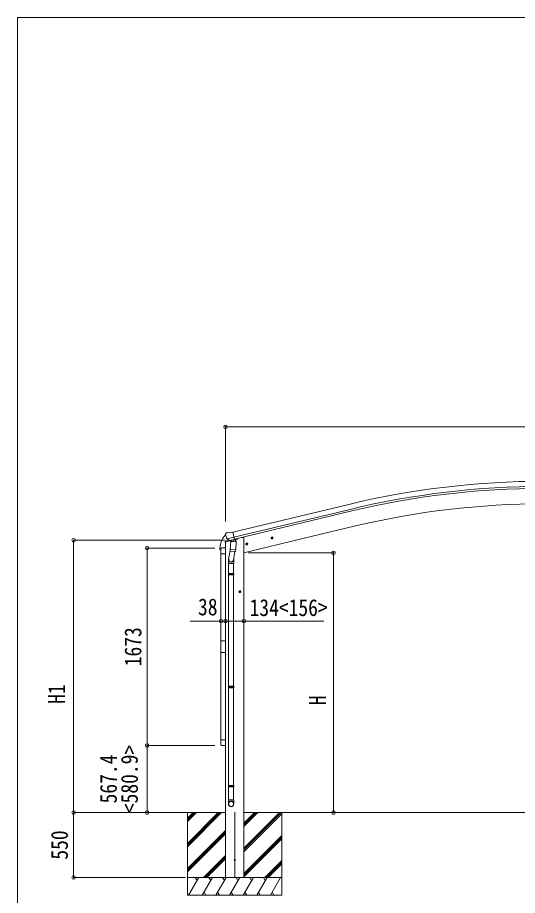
# Model space of a CAD drawing. Units: millimetres at full size, sheet at 1:30. Extents: x -8385 to 8479, y -5853 to 5787.
# Drawn here: x -8385 to -4151, y -1647 to 5787 of the extents above; entities that cross this region are included whole.
import ezdxf
from ezdxf.enums import TextEntityAlignment as Align

# ---------------------------------------------------------------- set-up
doc = ezdxf.new("R2010")
doc.units = ezdxf.units.MM
doc.header["$LTSCALE"] = 30
doc.header["$PDMODE"] = 32
doc.header["$PDSIZE"] = 30
for name, color, linetype, lineweight in [('0-0_0', 7, 'Continuous', 9), ('0-1_本体', 4, 'Continuous', 9), ('0-2_部品', 7, 'Continuous', 9), ('0-8_PARTS2', 2, 'Continuous', 9), ('0-A_寸法', 6, 'Continuous', 9), ('1-2_GLASS_SEAL', 7, 'Continuous', 9), ('1-A', 6, 'Continuous', 9), ('F-0_240', 7, 'Continuous', 9)]:
    doc.layers.add(name, color=color, linetype=linetype, lineweight=lineweight)
doc.styles.add('ＭＳ ゴシック', font='')
doc.styles.get('ＭＳ ゴシック').set_extended_font_data('MS Gothic')

msp = doc.modelspace()

# ---------------------------------------------------------------- linework, layer by layer
at = {"layer": '0-0_0'}
for p, q in [((-6623.93, -944.86), (-7125.6, -944.87)), ((-6946.38, -993.46), (-6897.78, -944.86)), ((-6946.38, -944.87), (-6946.38, -1644.87)), ((-6946.38, -1205.59), (-6685.65, -944.87)), ((-6946.38, -1219.74), (-6671.51, -944.87)), ((-6946.38, -1233.88), (-6657.37, -944.87)), ((-6946.38, -1021.75), (-6869.5, -944.87)), ((-6946.38, -1007.61), (-6883.64, -944.87)), ((-6467.93, -1247.64), (-6165.15, -944.87)), ((-6467.93, -1261.78), (-6151.01, -944.87)), ((-6467.93, -1063.8), (-6349, -944.87)), ((-6467.93, -1049.65), (-6363.14, -944.87)), ((-6467.93, -1035.51), (-6377.28, -944.87)), ((-6467.93, -1275.93), (-6146.38, -954.38)), ((-6467.43, -944.87), (-1388.28, -944.87)), ((-6146.38, -944.87), (-6146.38, -1644.87)), ((-6946.38, -1417.72), (-6623.93, -1095.28)), ((-6946.38, -1431.87), (-6623.93, -1109.42)), ((-6946.38, -1446.01), (-6623.93, -1123.56)), ((-6467.93, -1459.77), (-6146.38, -1138.23)), ((-6467.93, -1473.92), (-6146.38, -1152.37)), ((-6467.93, -1488.06), (-6146.38, -1166.51)), ((-6811.39, -1494.87), (-6623.93, -1307.41)), ((-6797.25, -1494.87), (-6623.93, -1321.55)), ((-6783.1, -1494.87), (-6623.93, -1335.69)), ((-6290.89, -1494.87), (-6146.38, -1350.36)), ((-6276.75, -1494.87), (-6146.38, -1364.5)), ((-6262.6, -1494.87), (-6146.38, -1378.64)), ((-6146.38, -1494.87), (-6946.38, -1494.87)), ((-6936.09, -1644.87), (-6849.49, -1494.87)), ((-6864.49, -1520.85), (-6879.49, -1494.87)), ((-6820.62, -1644.87), (-6734.02, -1494.87)), ((-6749.02, -1520.85), (-6764.02, -1494.87)), ((-6705.15, -1644.87), (-6618.55, -1494.87)), ((-6633.55, -1520.85), (-6648.55, -1494.87)), ((-6479.38, -1494.87), (-6613.38, -1494.87)), ((-6589.68, -1644.87), (-6503.08, -1494.87)), ((-6518.08, -1520.85), (-6533.08, -1494.86)), ((-6474.21, -1644.87), (-6387.61, -1494.87)), ((-6402.61, -1520.85), (-6417.61, -1494.87)), ((-6358.74, -1644.87), (-6272.14, -1494.87)), ((-6302.14, -1494.87), (-6287.14, -1520.85)), ((-6243.27, -1644.87), (-6156.67, -1494.87)), ((-6805.62, -1618.89), (-6790.62, -1644.87)), ((-6690.15, -1618.89), (-6675.15, -1644.87)), ((-6574.68, -1618.89), (-6559.68, -1644.87)), ((-6459.21, -1618.89), (-6444.21, -1644.87)), ((-6343.74, -1618.89), (-6328.74, -1644.87)), ((-6228.27, -1618.89), (-6213.27, -1644.87)), ((-6946.38, -1644.87), (-6146.38, -1644.87))]:
    msp.add_line(p, q, dxfattribs=at)
at = {"layer": '0-1_本体'}
for p, q in [((-5579.01, 1664.91), (-6562.26, 1428.86)), ((-5568.94, 1622.94), (-6552.18, 1386.88)), ((-5565.01, 1606.57), (-6548.26, 1370.54)), ((-5957.22, 1377.69), (-5534.43, 1479.19)), ((-6623.93, -1494.87), (-6623.93, 1345.37)), ((-6488.43, 1384.51), (-6521.7, 1376.53)), ((-6467.93, 1384.51), (-6487.93, 1384.51)), ((-6467.93, -1494.87), (-6467.93, 1384.51)), ((-6467.93, 1255.08), (-5957.22, 1377.69))]:
    msp.add_line(p, q, dxfattribs=at)
for radius in [7073, 7029.83, 7013, 6882]:
    msp.add_arc((-3927.86, -5212.66), radius, 76.5, 103.5, dxfattribs=at)
at = {"layer": '0-2_部品'}
for p, q in [((-6623.64, 1412.95), (-6623.36, 1411.8)), ((-6619.42, 1421.53), (-6623.28, 1415.23)), ((-6616.32, 1423.78), (-6603.14, 1426.94)), ((-6588.58, 1424.27), (-6601.84, 1426.96)), ((-6588.58, 1424.27), (-6562.65, 1430.49)), ((-6625.76, 1344.81), (-6582.95, 1355.09)), ((-6625.76, 1351.7), (-6625.76, 1344.81)), ((-6596.52, 1361.09), (-6623.46, 1354.62)), ((-6609.58, 1372.65), (-6552.08, 1386.45)), ((-6592.73, 1357.74), (-6609.11, 1372.23)), ((-6590.02, 1357.17), (-6582.5, 1358.97)), ((-6589.19, 1357.28), (-6587.66, 1357.65)), ((-6587.66, 1357.65), (-6550.95, 1366.46)), ((-6585.82, 1357.42), (-6585.87, 1356.68)), ((-6585.12, 1355.64), (-6559.3, 1349.21)), ((-6578.2, 1350.3), (-6582.87, 1283.46)), ((-6532.51, 1347.1), (-6578.2, 1350.3)), ((-6576.42, 1353.47), (-6576.65, 1350.19)), ((-6556.9, 1364.64), (-6557.93, 1350.03)), ((-6550.95, 1366.46), (-6549.42, 1366.83)), ((-6547.87, 1368.93), (-6546.93, 1368.87)), ((-6546.93, 1368.87), (-6533.61, 1353.55)), ((-6543.24, 1364.62), (-6525.04, 1368.99)), ((-6537.18, 1280.26), (-6532.51, 1347.1)), ((-6533.61, 1353.55), (-6534.06, 1347.21)), ((-6521.2, 1377.01), (-6521.2, 1373.86)), ((-6440.83, 1320.2), (-6445.49, 1339.65)), ((-6219.52, 1383.62), (-6238.96, 1378.95)), ((-6236.54, 1379.53), (-6234.41, 1386.73)), ((-6231.37, 1374.09), (-6236.54, 1379.53)), ((-6234.41, 1386.73), (-6227.11, 1388.48)), ((-6226.9, 1371.56), (-6231.57, 1391.01)), ((-6227.11, 1388.48), (-6221.94, 1383.04)), ((-6582.51, 1288.58), (-6597.05, 1200.71)), ((-6583.73, 1270.99), (-6582.86, 1283.46)), ((-6583.34, 1269.63), (-6583.34, 1269.63)), ((-6537.18, 1280.26), (-6582.87, 1283.46)), ((-6581.89, 1268.85), (-6540.19, 1265.94)), ((-6543.73, 1266.19), (-6556.35, 1191.39)), ((-6537.2, 1280.26), (-6538.08, 1267.57)), ((-6433.44, 1332.26), (-6452.88, 1327.59)), ((-6450.46, 1328.18), (-6448.33, 1335.37)), ((-6445.29, 1322.73), (-6450.46, 1328.18)), ((-6448.33, 1335.37), (-6441.03, 1337.12)), ((-6441.03, 1337.12), (-6435.86, 1331.68)), ((-6599.2, 1163.55), (-6599.2, 1197.9)), ((-6553.2, 1198.21), (-6553.2, 1163.55)), ((-6553.2, 1163.55), (-6599.2, 1163.55)), ((-6597.2, 1163.55), (-6597.2, 1080.89)), ((-6555.2, 1163.55), (-6555.2, 1080.89)), ((-6599.2, 1078.89), (-6598.2, 1080.89)), ((-6553.2, 1078.89), (-6599.2, 1078.89)), ((-6553.2, 1070.89), (-6599.2, 1070.89)), ((-6554.2, 1080.89), (-6598.2, 1080.89)), ((-6554.2, 1068.89), (-6598.2, 1068.89)), ((-6597.2, 1068.89), (-6597.2, 124.71)), ((-6555.2, 1068.89), (-6555.2, 124.71)), ((-6553.2, 1078.89), (-6554.2, 1080.89)), ((-6553.2, 1070.89), (-6554.2, 1068.89)), ((-6553.2, 1078.89), (-6553.2, 1070.89)), ((-6491.69, 925.01), (-6511.69, 925.01)), ((-6509.2, 925.01), (-6505.45, 931.51)), ((-6505.45, 918.51), (-6509.2, 925.01)), ((-6505.45, 931.51), (-6497.94, 931.51)), ((-6501.69, 915.01), (-6501.69, 935.01)), ((-6497.94, 931.51), (-6494.19, 925.01)), ((-6599.2, 122.71), (-6598.2, 124.71)), ((-6553.2, 122.71), (-6599.2, 122.71)), ((-6553.2, 114.71), (-6599.2, 114.71)), ((-6554.2, 124.71), (-6598.2, 124.71)), ((-6554.2, 112.71), (-6598.2, 112.71)), ((-6597.2, 112.71), (-6597.2, -715.48)), ((-6555.2, 112.71), (-6555.2, -715.48)), ((-6553.2, 122.71), (-6554.2, 124.71)), ((-6553.2, 114.71), (-6554.2, 112.71)), ((-6553.2, 122.71), (-6553.2, 114.71)), ((-6599.2, -717.48), (-6598.2, -715.48)), ((-6553.2, -717.48), (-6599.2, -717.48)), ((-6553.2, -725.48), (-6599.2, -725.48)), ((-6554.2, -715.48), (-6598.2, -715.48)), ((-6554.2, -727.48), (-6598.2, -727.48)), ((-6597.2, -727.48), (-6597.2, -837.48)), ((-6555.2, -727.48), (-6555.2, -837.48)), ((-6553.2, -717.48), (-6554.2, -715.48)), ((-6553.2, -725.48), (-6554.2, -727.48)), ((-6553.2, -717.48), (-6553.2, -725.48)), ((-6599.2, -871.62), (-6599.2, -837.48)), ((-6553.2, -837.48), (-6599.2, -837.48)), ((-6553.2, -871.62), (-6553.2, -837.48))]:
    msp.add_line(p, q, dxfattribs=at)
for points in [[(-6557.22, 1365.04), (-6547.5, 1367.38), (-6562.65, 1430.49)], [(-6609.85, 1373.22), (-6609.27, 1372.38), (-6609.11, 1372.23)], [(-6557.22, 1365.04), (-6557.46, 1364.89), (-6582.22, 1358.95), (-6582.5, 1358.97)], [(-6221.94, 1383.04), (-6224.07, 1375.84), (-6231.37, 1374.09)], [(-6435.86, 1331.68), (-6437.99, 1324.48), (-6445.29, 1322.73)], [(-6599.2, 1078.89), (-6599.2, 1070.89), (-6598.2, 1068.89)], [(-6494.19, 925.01), (-6497.94, 918.51), (-6505.45, 918.51)], [(-6599.2, 122.71), (-6599.2, 114.71), (-6598.2, 112.71)], [(-6599.2, -717.48), (-6599.2, -725.48), (-6598.2, -727.48)]]:
    msp.add_lwpolyline(points, dxfattribs=at)
for centre, radius in [((-6443.16, 1329.93), 8.5), ((-6229.24, 1381.29), 8.5), ((-6229.24, 1381.29), 7.7), ((-6229.24, 1381.29), 6.5), ((-6443.16, 1329.93), 7.7), ((-6443.16, 1329.93), 6.5), ((-6501.69, 925.01), 8.5), ((-6501.69, 925.01), 7.7), ((-6501.69, 925.01), 6.5)]:
    msp.add_circle(centre, radius, dxfattribs=at)
at = {"layer": '0-2_部品', "color": 4}
msp.add_circle((-6545.43, -1344.87), 4.5, dxfattribs=at)
at = {"layer": '0-2_部品'}
for centre, radius, start, end in [((-6615.16, 1418.91), 5, 103.5, 148.5), ((-6602.44, 1424.02), 3, 78.5, 103.5), ((-6622.76, 1351.7), 3, 103.5, 180), ((-6426.56, 1459.05), 202.4, 193.5, 205.09125), ((-6589.3, 1357.77), 0.5, 248.23754, 283.5), ((-6586.32, 1357.46), 0.5, 356, 103.5), ((-6584.87, 1356.61), 1, 176, 256), ((-6558.95, 1350.18), 1.03, 250.03897, 351.96569), ((-6556.31, 1364.56), 0.604, 100.59842, 172.20595), ((-6549.54, 1367.32), 0.5, 283.5, 318.76246), ((-6526.2, 1373.86), 5, 283.5, 0), ((-6581.79, 1270.82), 1.95, 175.04017, 217.47766), ((-6581.75, 1270.85), 2, 217.40962, 266), ((-6540.05, 1267.93), 2, 266, 349.46843)]:
    msp.add_arc(centre, radius, start, end, dxfattribs=at)
for centre, major_axis, ratio, start_param, end_param in [((-6620.72, 1413.66), (-1.57, -2.57), 0.99628, 4.712389, 5.4996506), ((-6590.74, 1359.99), (-0.73, -2.92), 0.997631, 5.8041905, 6.6006116), ((-6590.69, 1360.22), (2.63, 3.16), 0.650902, 4.0958226, 4.1686332), ((-6590.72, 1360.09), (-0.73, -2.92), 0.997631, 0.3902369, 0.4789948), ((-6576.2, 1198.21), (23, 0), 0.996195, 2.5560258, 6.5663028), ((-6576.2, 1198.21), (21, 0), 0.996195, 2.9349147, 5.9512394), ((-6576.2, -869.88), (-23, 0), 0.996195, 3.1415927, 6.2831853), ((-6576.2, -871.62), (-23, 0), 0.996195, 3.1415927, 6.2831853), ((-6576.2, -871.62), (0, -23.43), 0.981806, 4.712389, 7.8539816)]:
    msp.add_ellipse(centre, major_axis=major_axis, ratio=ratio, start_param=start_param, end_param=end_param, dxfattribs=at)
msp.add_ellipse((-6576.2, -871.62), major_axis=(21, 0), ratio=0.996195, dxfattribs=at)
at = {"layer": '0-8_PARTS2'}
msp.add_line((-6545.43, -942.37), (-6545.43, -1497.37), dxfattribs=at)
at = {"layer": '0-A_寸法'}
for p, q in [((-6623.93, 2322.03), (-6623.93, 1519.7)), ((-6623.93, 2322.03), (-1231.91, 2322.03)), ((-7910.21, 1361.34), (-6631.38, 1361.34)), ((-7910.21, -944.87), (-7910.21, 1361.34)), ((-7287.78, 1295.5), (-7287.78, -377.5)), ((-5708.44, 1255.11), (-6432.01, 1255.11)), ((-5708.44, -944.87), (-5708.44, 1255.11)), ((-6467.93, 676.38), (-6623.93, 676.38)), ((-6467.93, 676.38), (-5789.49, 676.38)), ((-7910.21, -944.87), (-6961.19, -944.87)), ((-7910.21, -944.87), (-6963.94, -944.87)), ((-7910.21, -944.87), (-7910.21, -1494.87)), ((-7276.5, -944.87), (-6963.94, -944.87)), ((-7910.21, -1494.87), (-6962.22, -1494.87))]:
    msp.add_line(p, q, dxfattribs=at)
for p in [(-6623.93, 2322.03), (-7910.21, 1361.34), (-5708.44, 1255.11), (-6623.93, 676.38), (-6467.93, 676.38), (-7910.21, -944.87), (-5708.44, -944.87), (-7910.21, -1494.87)]:
    msp.add_point(p, dxfattribs=at)
at = {"layer": '1-2_GLASS_SEAL'}
for p, q in [((-6670.43, 1295.58), (-6670.43, 1283.83)), ((-6669.93, 1283.33), (-6663.67, 1283.33)), ((-6663.17, 1290.59), (-6663.17, 1283.83)), ((-6662.93, 1247.1), (-6662.93, 1290.8)), ((-6657.43, 1296.3), (-6628.43, 1296.3)), ((-6657.17, 1296.59), (-6623.93, 1296.59)), ((-6622.93, 1290.8), (-6622.93, 1247.1)), ((-6622.93, 1247.1), (-6662.93, 1247.1)), ((-6662.93, -328.9), (-6662.93, -372.6)), ((-6622.93, -328.9), (-6662.93, -328.9)), ((-6622.93, -372.6), (-6622.93, -328.9)), ((-6657.43, -378.1), (-6628.43, -378.1))]:
    msp.add_line(p, q, dxfattribs=at)
at = {"layer": '1-2_GLASS_SEAL', "color": 4}
for p, q in [((-6661.93, 1247.1), (-6661.93, 508.1)), ((-6623.93, 1247.1), (-6623.93, 508.1)), ((-6661.93, 410.1), (-6661.93, -328.9)), ((-6623.93, -328.9), (-6623.93, 410.1))]:
    msp.add_line(p, q, dxfattribs=at)
at = {"layer": '1-2_GLASS_SEAL'}
msp.add_lwpolyline([(-6662.93, 508.1), (-6622.93, 508.1), (-6622.93, 410.1), (-6662.93, 410.1)], close=True, dxfattribs=at)
for centre, radius, start, end in [((-6518.18, 1295.58), 152.26, 135.14293, 180), ((-6621.69, 1397.61), 6.95, 95.39711, 129.45641), ((-6669.93, 1283.83), 0.5, 180, 270), ((-6663.67, 1283.83), 0.5, 270, 0), ((-6657.17, 1290.59), 6, 90, 180), ((-6657.43, 1290.8), 5.5, 90, 180), ((-6628.43, 1290.8), 5.5, 0, 90), ((-6657.43, -372.6), 5.5, 180, 270), ((-6628.43, -372.6), 5.5, 270, 0)]:
    msp.add_arc(centre, radius, start, end, dxfattribs=at)
at = {"layer": '1-A'}
for p, q in [((-7287.78, 1295.5), (-6714.25, 1295.5)), ((-6624.01, 676.38), (-6924.01, 676.38)), ((-6624.01, 676.38), (-6662.03, 676.38)), ((-7287.78, -377.5), (-6714.25, -377.5)), ((-7287.78, -944.87), (-7287.78, -377.5)), ((-7287.78, -944.87), (-6714.25, -944.87))]:
    msp.add_line(p, q, dxfattribs=at)
for p in [(-7287.78, 1295.5), (-6662.03, 676.38), (-6624.01, 676.38), (-7287.78, -377.5), (-7287.78, -944.87)]:
    msp.add_point(p, dxfattribs=at)
at = {"layer": 'F-0_240', "color": 5}
for q in [(-8385.45, -5852.66), (8054.55, 5787.34)]:
    msp.add_line((-8385.45, 5787.34), q, dxfattribs=at)

# ---------------------------------------------------------------- texts
at = {"layer": '0-A_寸法', "color": 7, "style": 'ＭＳ ゴシック', "width": 0.85}
msp.add_text('134<156>', height=143, dxfattribs=at).set_placement((-6419.49, 676.38), align=Align.BOTTOM_LEFT)
for s, p in [('H1', (-7940.21, -24.27)), ('H', (-5730.44, -36.13)), ('550', (-7916.21, -1343.62))]:
    msp.add_text(s, height=143, rotation=90, dxfattribs=at).set_placement(p, align=Align.BOTTOM_LEFT)
at = {"layer": '1-A', "color": 7, "style": 'ＭＳ ゴシック', "width": 0.85}
msp.add_text('38', height=143, dxfattribs=at).set_placement((-6856.51, 682.38), align=Align.BOTTOM_LEFT)
for s, p in [('1673', (-7293.78, 294)), ('<580.9>', (-7323.66, -949.94)), ('567.4', (-7501.33, -867.44))]:
    msp.add_text(s, height=143, rotation=90, dxfattribs=at).set_placement(p, align=Align.BOTTOM_LEFT)

doc.saveas('drawing.dxf')
